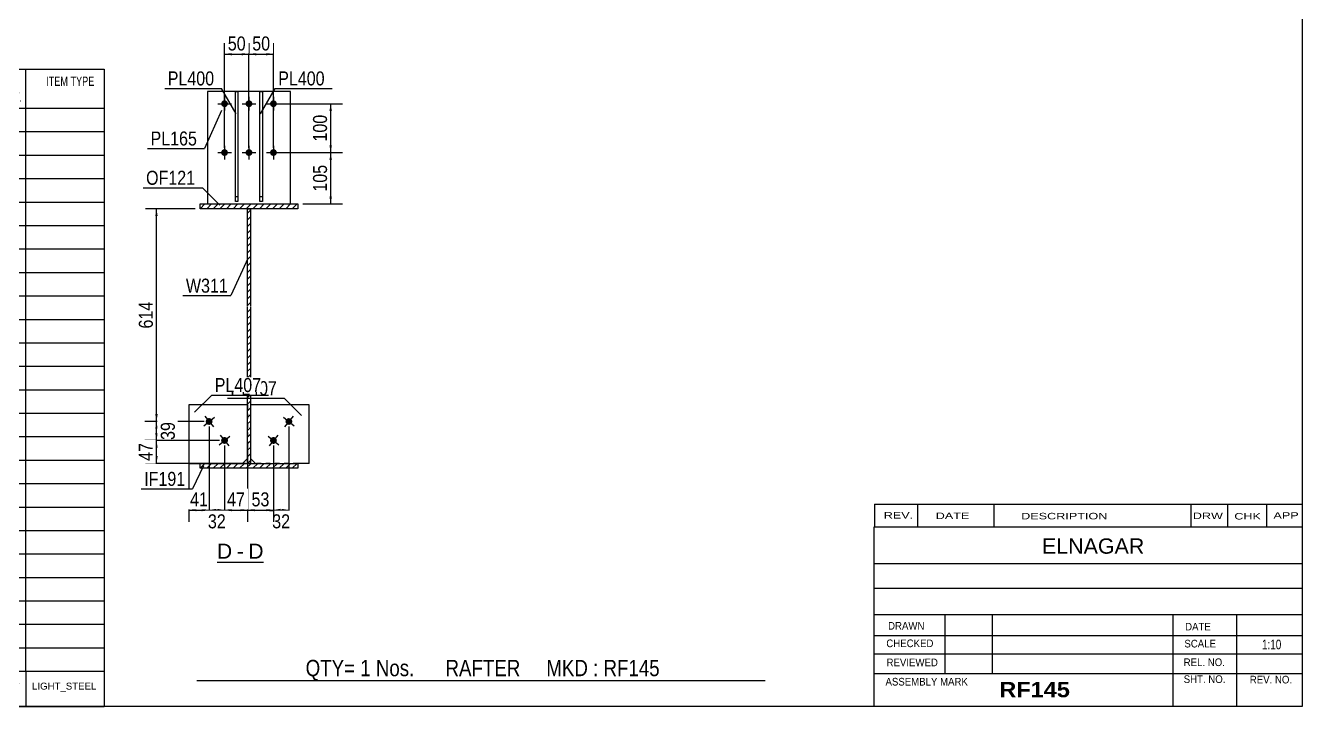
# Model space of a CAD drawing. Header units: millimetres. Extents: x -35 to 367, y -192 to 85.
# Drawn here: x 106.2 to 367.4, y -192 to -52.6 of the extents above; entities that cross this region are included whole.
import ezdxf

# ---------------------------------------------------------------- set-up
doc = ezdxf.new("R2010")
doc.units = ezdxf.units.MM
doc.linetypes.add('DXK_LINE_DOT1', pattern=[1.8814, 0.9407, -0.9407])
doc.styles.add('Arial', font='ARIAL.TTF', dxfattribs={"height": 0.2})
doc.styles.add('Arial Bold', font='ARIALBD.TTF', dxfattribs={"height": 0.2})
doc.styles.add('Arial Narrow', font='ARIALN.TTF', dxfattribs={"height": 0.2})

# ---------------------------------------------------------------- blocks, each defined once
blk = doc.blocks.new('Unknown-627304560-1201')
at = {"color": 5, "linetype": 'Continuous'}
for p, q in [((367.4, -191.92), (367.4, 85.08)), ((-32.6, -191.92), (367.4, -191.92))]:
    blk.add_line(p, q, dxfattribs=at)
blk = doc.blocks.new('Unknown-627304560-12 - 1218')
at = {"color": 7, "linetype": 'Continuous'}
blk.add_line((145.39, -162.46), (154.89, -162.46), dxfattribs=at)
at = {"color": 0, "linetype": 'Continuous'}
blk.add_wipeout([(148.47, -161.71), (148.47, -158.51), (145.39, -158.51), (145.39, -161.71)], dxfattribs=at)
blk.add_wipeout([(150.85, -161.71), (150.85, -158.51), (149.43, -158.51), (149.43, -161.71)], dxfattribs=at)
at = {"color": 96, "linetype": 'Continuous', "style": 'Arial'}
blk.add_text('D', height=3.06, dxfattribs=at).set_placement((145.39, -161.71))
at = {"color": 0, "linetype": 'Continuous'}
blk.add_wipeout([(154.89, -161.71), (154.89, -158.51), (151.81, -158.51), (151.81, -161.71)], dxfattribs=at)
at = {"color": 96, "linetype": 'Continuous', "style": 'Arial'}
for s, p in [('D', (151.81, -161.71)), ('-', (149.43, -161.71))]:
    blk.add_text(s, height=3.06, dxfattribs=at).set_placement(p)
blk = doc.blocks.new('Part-627304560-1303 - 1218')
at = {"linetype": 'Continuous'}
h = blk.add_hatch(dxfattribs=at)
h.set_pattern_fill('', scale=0.3, style=0, pattern_type=0)
h.set_pattern_definition([(45, (141.9224, -90.1297), (-0.67352, 0.67352), [])])
h.paths.add_polyline_path([(141.92, -89.13), (141.92, -90.13), (161.92, -90.13), (161.92, -89.13)])
at = {"color": 2, "linetype": 'Continuous'}
for p, q in [((141.92, -90.13), (141.92, -89.13)), ((141.92, -89.13), (161.92, -89.13)), ((161.92, -90.13), (141.92, -90.13)), ((161.92, -89.13), (161.92, -90.13))]:
    blk.add_line(p, q, dxfattribs=at)
blk = doc.blocks.new('Part-627304560-1407 - 1218')
at = {"color": 2, "linetype": 'Continuous'}
for p, q in [((164.22, -130.23), (152.22, -130.23)), ((164.22, -142.23), (164.22, -130.23)), ((152.22, -141.23), (153.22, -142.23)), ((164.22, -142.23), (161.92, -142.23))]:
    blk.add_line(p, q, dxfattribs=at)
at = {"color": 7, "linetype": 'DXK_LINE_DOT1'}
for p, q in [((152.22, -130.23), (152.22, -141.23)), ((161.92, -142.23), (153.22, -142.23))]:
    blk.add_line(p, q, dxfattribs=at)
blk = doc.blocks.new('Part-627304560-1343 - 1218')
at = {"linetype": 'Continuous'}
h = blk.add_hatch(dxfattribs=at)
h.set_pattern_fill('', scale=0.3, style=0, pattern_type=0)
h.set_pattern_definition([(45, (151.6224, -142.2297), (-0.67352, 0.67352), [])])
h.paths.add_polyline_path([(151.62, -90.13), (151.62, -142.23), (152.22, -142.23), (152.22, -90.13)])
at = {"color": 2, "linetype": 'Continuous'}
for p, q in [((151.62, -110.13), (151.62, -90.13)), ((151.62, -90.13), (152.22, -90.13)), ((152.22, -90.13), (152.22, -110.13)), ((151.62, -142.23), (151.62, -110.23)), ((152.22, -110.23), (152.22, -142.23)), ((152.22, -142.23), (151.62, -142.23))]:
    blk.add_line(p, q, dxfattribs=at)
blk = doc.blocks.new('Part-627304560-1281 - 1218')
at = {"linetype": 'Continuous'}
h = blk.add_hatch(dxfattribs=at)
h.set_pattern_fill('', scale=0.3, style=0, pattern_type=0)
h.set_pattern_definition([(45, (141.9224, -143.2297), (-0.67352, 0.67352), [])])
h.paths.add_polyline_path([(141.92, -142.23), (141.92, -143.23), (161.92, -143.23), (161.92, -142.23)])
at = {"color": 2, "linetype": 'Continuous'}
for p, q in [((141.92, -143.23), (141.92, -142.23)), ((141.92, -142.23), (161.92, -142.23)), ((161.92, -143.23), (141.92, -143.23)), ((161.92, -142.23), (161.92, -143.23))]:
    blk.add_line(p, q, dxfattribs=at)
blk = doc.blocks.new('Bolt-627304560-1309 - 1218')
at = {"linetype": 'Continuous'}
for points in [[(160.62, -134.09, -1), (159.54, -133.21, -1)], [(157.47, -137.97, -1), (156.38, -137.09, -1)]]:
    blk.add_hatch(color=3, dxfattribs=at).paths.add_polyline_path(points)
at = {"color": 3, "linetype": 'Continuous'}
for p, q in [((158.99, -132.77), (161.16, -134.54)), ((160.96, -132.57), (159.19, -134.74)), ((155.84, -136.65), (158.01, -138.41)), ((157.81, -136.44), (156.04, -138.62))]:
    blk.add_line(p, q, dxfattribs=at)
blk = doc.blocks.new('Bolt-627304560-1310 - 1218')
at = {"linetype": 'Continuous'}
for points in [[(144.31, -133.21, -1), (143.22, -134.09, -1)], [(147.47, -137.09, -1), (146.38, -137.97, -1)]]:
    blk.add_hatch(color=3, dxfattribs=at).paths.add_polyline_path(points)
at = {"color": 3, "linetype": 'Continuous'}
for p, q in [((142.68, -134.54), (144.85, -132.77)), ((142.88, -132.57), (144.65, -134.74)), ((145.84, -138.41), (148.01, -136.65)), ((146.04, -136.44), (147.81, -138.62))]:
    blk.add_line(p, q, dxfattribs=at)
blk = doc.blocks.new('Part-627304560-1439 - 1218')
at = {"color": 2, "linetype": 'Continuous'}
for p, q in [((143.42, -66.13), (143.42, -89.13)), ((160.42, -66.13), (143.42, -66.13)), ((160.42, -89.13), (160.42, -66.13))]:
    blk.add_line(p, q, dxfattribs=at)
at = {"color": 7, "linetype": 'DXK_LINE_DOT1'}
blk.add_line((143.42, -89.13), (160.42, -89.13), dxfattribs=at)
blk = doc.blocks.new('Bolt-627304560-1311 - 1218')
at = {"linetype": 'Continuous'}
for points in [[(147.62, -68.63, -1), (146.22, -68.63, -1)], [(152.62, -68.63, -1), (151.22, -68.63, -1)], [(157.62, -68.63, -1), (156.22, -68.63, -1)], [(147.62, -78.63, -1), (146.22, -78.63, -1)], [(152.62, -78.63, -1), (151.22, -78.63, -1)], [(157.62, -78.63, -1), (156.22, -78.63, -1)]]:
    blk.add_hatch(color=3, dxfattribs=at).paths.add_polyline_path(points)
at = {"color": 3, "linetype": 'Continuous'}
for p, q in [((146.92, -67.23), (146.92, -70.03)), ((151.92, -67.23), (151.92, -70.03)), ((156.92, -67.23), (156.92, -70.03)), ((145.52, -68.63), (148.32, -68.63)), ((150.52, -68.63), (153.32, -68.63)), ((155.52, -68.63), (158.32, -68.63)), ((146.92, -77.23), (146.92, -80.03)), ((151.92, -77.23), (151.92, -80.03)), ((156.92, -77.23), (156.92, -80.03)), ((145.52, -78.63), (148.32, -78.63)), ((150.52, -78.63), (153.32, -78.63)), ((155.52, -78.63), (158.32, -78.63))]:
    blk.add_line(p, q, dxfattribs=at)
blk = doc.blocks.new('Part-627304560-1371 - 1218')
at = {"color": 2, "linetype": 'Continuous'}
for p, q in [((154.17, -88.63), (154.17, -66.13)), ((154.17, -66.13), (154.67, -66.13)), ((154.67, -66.13), (154.67, -88.63)), ((154.67, -88.63), (154.17, -88.63))]:
    blk.add_line(p, q, dxfattribs=at)
at = {"color": 7, "linetype": 'DXK_LINE_DOT1'}
blk.add_line((154.17, -87.63), (154.67, -87.63), dxfattribs=at)
blk = doc.blocks.new('Part-627304560-1412 - 1218')
at = {"color": 2, "linetype": 'Continuous'}
for p, q in [((151.62, -130.23), (139.62, -130.23)), ((139.62, -130.23), (139.62, -142.23)), ((139.62, -142.23), (141.92, -142.23)), ((151.62, -141.23), (150.62, -142.23))]:
    blk.add_line(p, q, dxfattribs=at)
at = {"color": 7, "linetype": 'DXK_LINE_DOT1'}
for p, q in [((151.62, -130.23), (151.62, -141.23)), ((141.92, -142.23), (150.62, -142.23))]:
    blk.add_line(p, q, dxfattribs=at)
blk = doc.blocks.new('Part-627304560-1417 - 1218')
at = {"color": 2, "linetype": 'Continuous'}
for p, q in [((149.17, -88.63), (149.17, -66.13)), ((149.17, -66.13), (149.67, -66.13)), ((149.67, -66.13), (149.67, -88.63)), ((149.67, -88.63), (149.17, -88.63))]:
    blk.add_line(p, q, dxfattribs=at)
at = {"color": 7, "linetype": 'DXK_LINE_DOT1'}
blk.add_line((149.17, -87.63), (149.67, -87.63), dxfattribs=at)
blk = doc.blocks.new('StraightDimension-627304560-1467 - 1218')
at = {"linetype": 'Continuous'}
for points in [[(132.75, -91.63), (133, -90.13), (133.25, -91.63)], [(133.25, -132.15), (133, -133.65), (132.75, -132.15)]]:
    blk.add_hatch(color=7, dxfattribs=at).paths.add_polyline_path(points)
at = {"color": 7, "linetype": 'Continuous'}
for p, q in [((140.92, -90.13), (130.75, -90.13)), ((133, -133.65), (133, -90.13)), ((142.77, -133.65), (130.75, -133.65))]:
    blk.add_line(p, q, dxfattribs=at)
at = {"color": 0}
blk.add_wipeout([(132.85, -108.55), (128.65, -108.55), (128.65, -115.23), (132.85, -115.23)], dxfattribs=at)
at = {"color": 3, "style": 'Arial Narrow'}
blk.add_text('614', height=2.863, rotation=90.0002, dxfattribs=at).set_placement((132.25, -114.63))
blk = doc.blocks.new('StraightDimension-627304560-1574 - 1218')
at = {"linetype": 'Continuous'}
for points in [[(168.38, -80.13), (168.63, -78.63), (168.88, -80.13)], [(168.88, -87.63), (168.63, -89.13), (168.38, -87.63)]]:
    blk.add_hatch(color=7, dxfattribs=at).paths.add_polyline_path(points)
at = {"color": 7, "linetype": 'Continuous'}
for p, q in [((157.92, -78.63), (171.03, -78.63)), ((168.63, -89.13), (168.63, -78.63)), ((162.92, -89.13), (171.03, -89.13))]:
    blk.add_line(p, q, dxfattribs=at)
at = {"color": 0}
blk.add_wipeout([(168.48, -80.54), (164.28, -80.54), (164.28, -87.22), (168.48, -87.22)], dxfattribs=at)
at = {"color": 3, "style": 'Arial Narrow'}
blk.add_text('105', height=2.863, rotation=90.0002, dxfattribs=at).set_placement((167.88, -86.62))
blk = doc.blocks.new('StraightDimension-627304560-1557 - 1218')
at = {"linetype": 'Continuous'}
for points in [[(141.12, -152.01), (139.62, -151.76), (141.12, -151.51)], [(142.27, -151.51), (143.77, -151.76), (142.27, -152.01)]]:
    blk.add_hatch(color=7, dxfattribs=at).paths.add_polyline_path(points)
at = {"color": 7, "linetype": 'Continuous'}
for p, q in [((143.77, -134.65), (143.77, -154.16)), ((139.62, -138.53), (139.62, -154.16)), ((139.62, -151.76), (143.77, -151.76))]:
    blk.add_line(p, q, dxfattribs=at)
at = {"color": 0}
blk.add_wipeout([(144.12, -151.61), (144.12, -147.41), (139.27, -147.41), (139.27, -151.61)], dxfattribs=at)
at = {"color": 3, "style": 'Arial Narrow'}
blk.add_text('41', height=2.863, dxfattribs=at).set_placement((139.87, -151.01))
blk = doc.blocks.new('StraightDimension-627304560-3089 - 1218')
at = {"linetype": 'Continuous'}
for points in [[(153.42, -58.74), (151.92, -58.49), (153.42, -58.24)], [(155.42, -58.24), (156.92, -58.49), (155.42, -58.74)]]:
    blk.add_hatch(color=7, dxfattribs=at).paths.add_polyline_path(points)
at = {"color": 7, "linetype": 'Continuous'}
for p, q in [((151.92, -77.63), (151.92, -56.24)), ((156.92, -77.63), (156.92, -56.24)), ((151.92, -58.49), (156.92, -58.49))]:
    blk.add_line(p, q, dxfattribs=at)
at = {"color": 0}
blk.add_wipeout([(156.85, -58.34), (156.85, -54.14), (151.99, -54.14), (151.99, -58.34)], dxfattribs=at)
at = {"color": 3, "style": 'Arial Narrow'}
blk.add_text('50', height=2.863, dxfattribs=at).set_placement((152.59, -57.74))
blk = doc.blocks.new('StraightDimension-627304560-1487 - 1218')
at = {"linetype": 'Continuous'}
for points in [[(132.75, -135.15), (133, -133.65), (133.25, -135.15)], [(133.25, -136.03), (133, -137.53), (132.75, -136.03)]]:
    blk.add_hatch(color=7, dxfattribs=at).paths.add_polyline_path(points)
at = {"color": 7, "linetype": 'Continuous'}
for p, q in [((142.77, -133.65), (130.6, -133.65)), ((133, -137.53), (133, -133.65)), ((145.92, -137.53), (130.6, -137.53))]:
    blk.add_line(p, q, dxfattribs=at)
at = {"color": 0}
blk.add_wipeout([(137.35, -133.16), (133.15, -133.16), (133.15, -138.02), (137.35, -138.02)], dxfattribs=at)
at = {"color": 3, "style": 'Arial Narrow'}
blk.add_text('39', height=2.863, rotation=90.0002, dxfattribs=at).set_placement((136.75, -137.42))
blk = doc.blocks.new('StraightDimension-627304560-1497 - 1218')
at = {"linetype": 'Continuous'}
for points in [[(132.75, -139.03), (133, -137.53), (133.25, -139.03)], [(133.25, -140.73), (133, -142.23), (132.75, -140.73)]]:
    blk.add_hatch(color=7, dxfattribs=at).paths.add_polyline_path(points)
at = {"color": 7, "linetype": 'Continuous'}
for p, q in [((145.92, -137.53), (130.75, -137.53)), ((133, -142.23), (133, -137.53)), ((151.22, -142.23), (130.75, -142.23))]:
    blk.add_line(p, q, dxfattribs=at)
at = {"color": 0}
blk.add_wipeout([(132.85, -137.45), (128.65, -137.45), (128.65, -142.31), (132.85, -142.31)], dxfattribs=at)
at = {"color": 3, "style": 'Arial Narrow'}
blk.add_text('47', height=2.863, rotation=90.0002, dxfattribs=at).set_placement((132.25, -141.71))
blk = doc.blocks.new('StraightDimension-627304560-1508 - 1218')
at = {"linetype": 'Continuous'}
for points in [[(158.42, -152.01), (156.92, -151.76), (158.42, -151.51)], [(158.58, -151.51), (160.08, -151.76), (158.58, -152.01)]]:
    blk.add_hatch(color=7, dxfattribs=at).paths.add_polyline_path(points)
at = {"color": 7, "linetype": 'Continuous'}
for p, q in [((160.08, -134.65), (160.08, -154.01)), ((156.92, -138.53), (156.92, -154.01)), ((156.92, -151.76), (160.08, -151.76))]:
    blk.add_line(p, q, dxfattribs=at)
at = {"color": 0}
blk.add_wipeout([(160.93, -156.11), (160.93, -151.91), (156.07, -151.91), (156.07, -156.11)], dxfattribs=at)
at = {"color": 3, "style": 'Arial Narrow'}
blk.add_text('32', height=2.863, dxfattribs=at).set_placement((156.67, -155.51))
blk = doc.blocks.new('StraightDimension-627304560-1518 - 1218')
at = {"linetype": 'Continuous'}
for points in [[(153.12, -152.01), (151.62, -151.76), (153.12, -151.51)], [(155.42, -151.51), (156.92, -151.76), (155.42, -152.01)]]:
    blk.add_hatch(color=7, dxfattribs=at).paths.add_polyline_path(points)
at = {"color": 7, "linetype": 'Continuous'}
for p, q in [((151.62, -138.53), (151.62, -154.16)), ((156.92, -138.53), (156.92, -154.16)), ((151.62, -151.76), (156.92, -151.76))]:
    blk.add_line(p, q, dxfattribs=at)
at = {"color": 0}
blk.add_wipeout([(156.7, -151.61), (156.7, -147.41), (151.84, -147.41), (151.84, -151.61)], dxfattribs=at)
at = {"color": 3, "style": 'Arial Narrow'}
blk.add_text('53', height=2.863, dxfattribs=at).set_placement((152.44, -151.01))
blk = doc.blocks.new('StraightDimension-627304560-1534 - 1218')
at = {"linetype": 'Continuous'}
for points in [[(148.42, -152.01), (146.92, -151.76), (148.42, -151.51)], [(150.12, -151.51), (151.62, -151.76), (150.12, -152.01)]]:
    blk.add_hatch(color=7, dxfattribs=at).paths.add_polyline_path(points)
at = {"color": 7, "linetype": 'Continuous'}
for p, q in [((146.92, -138.53), (146.92, -154.16)), ((151.62, -138.53), (151.62, -154.16)), ((146.92, -151.76), (151.62, -151.76))]:
    blk.add_line(p, q, dxfattribs=at)
at = {"color": 0}
blk.add_wipeout([(151.7, -151.61), (151.7, -147.41), (146.84, -147.41), (146.84, -151.61)], dxfattribs=at)
at = {"color": 3, "style": 'Arial Narrow'}
blk.add_text('47', height=2.863, dxfattribs=at).set_placement((147.44, -151.01))
blk = doc.blocks.new('StraightDimension-627304560-1547 - 1218')
at = {"linetype": 'Continuous'}
for points in [[(145.27, -152.01), (143.77, -151.76), (145.27, -151.51)], [(145.42, -151.51), (146.92, -151.76), (145.42, -152.01)]]:
    blk.add_hatch(color=7, dxfattribs=at).paths.add_polyline_path(points)
at = {"color": 7, "linetype": 'Continuous'}
for p, q in [((143.77, -134.65), (143.77, -154.01)), ((146.92, -138.53), (146.92, -154.01)), ((143.77, -151.76), (146.92, -151.76))]:
    blk.add_line(p, q, dxfattribs=at)
at = {"color": 0}
blk.add_wipeout([(147.77, -156.11), (147.77, -151.91), (142.92, -151.91), (142.92, -156.11)], dxfattribs=at)
at = {"color": 3, "style": 'Arial Narrow'}
blk.add_text('32', height=2.863, dxfattribs=at).set_placement((143.52, -155.51))
blk = doc.blocks.new('StraightDimension-627304560-1585 - 1218')
at = {"linetype": 'Continuous'}
for points in [[(168.38, -70.13), (168.63, -68.63), (168.88, -70.13)], [(168.88, -77.13), (168.63, -78.63), (168.38, -77.13)]]:
    blk.add_hatch(color=7, dxfattribs=at).paths.add_polyline_path(points)
at = {"color": 7, "linetype": 'Continuous'}
for p, q in [((157.92, -68.63), (171.03, -68.63)), ((168.63, -78.63), (168.63, -68.63)), ((157.92, -78.63), (171.03, -78.63))]:
    blk.add_line(p, q, dxfattribs=at)
at = {"color": 0}
blk.add_wipeout([(168.48, -70.29), (164.28, -70.29), (164.28, -76.97), (168.48, -76.97)], dxfattribs=at)
at = {"color": 3, "style": 'Arial Narrow'}
blk.add_text('100', height=2.863, rotation=90.0002, dxfattribs=at).set_placement((167.88, -76.37))
blk = doc.blocks.new('StraightDimension-627304560-3087 - 1218')
at = {"linetype": 'Continuous'}
for points in [[(148.42, -58.74), (146.92, -58.49), (148.42, -58.24)], [(150.42, -58.24), (151.92, -58.49), (150.42, -58.74)]]:
    blk.add_hatch(color=7, dxfattribs=at).paths.add_polyline_path(points)
at = {"color": 7, "linetype": 'Continuous'}
for p, q in [((146.92, -77.63), (146.92, -56.24)), ((151.92, -77.63), (151.92, -56.24)), ((146.92, -58.49), (151.92, -58.49))]:
    blk.add_line(p, q, dxfattribs=at)
at = {"color": 0}
blk.add_wipeout([(151.85, -58.34), (151.85, -54.14), (146.99, -54.14), (146.99, -58.34)], dxfattribs=at)
at = {"color": 3, "style": 'Arial Narrow'}
blk.add_text('50', height=2.863, dxfattribs=at).set_placement((147.59, -57.74))
blk = doc.blocks.new('CBS_BOM-627304560-8751')
at = {"color": 7, "linetype": 'Continuous'}
for p, q in [((-32.63, -69.55), (-32.63, -61.55)), ((-32.63, -61.56), (122.29, -61.56)), ((-20.63, -69.55), (-20.63, -61.55)), ((-8.44, -69.55), (-8.44, -61.55)), ((21.72, -69.55), (21.72, -61.55)), ((32.4, -69.55), (32.4, -61.55)), ((51.72, -69.55), (51.72, -61.55)), ((70.52, -69.55), (70.52, -61.55)), ((81.73, -69.55), (81.73, -61.55)), ((94.52, -69.55), (94.52, -61.55)), ((106.27, -69.55), (106.27, -61.55)), ((122.29, -61.56), (122.29, -69.55)), ((-32.63, -69.55), (122.29, -69.55)), ((-32.63, -74.35), (-32.63, -69.55)), ((-20.63, -74.35), (-20.63, -69.55)), ((-8.44, -74.35), (-8.44, -69.55)), ((21.72, -74.35), (21.72, -69.55)), ((32.4, -74.35), (32.4, -69.55)), ((51.72, -74.35), (51.72, -69.55)), ((58.98, -74.35), (58.98, -69.55)), ((70.52, -74.35), (70.52, -69.55)), ((81.73, -74.35), (81.73, -69.55)), ((94.52, -74.35), (94.52, -69.55)), ((106.29, -74.35), (106.29, -69.55)), ((122.29, -69.56), (122.29, -74.35)), ((-32.63, -79.15), (-32.63, -74.35)), ((-20.63, -74.35), (122.29, -74.35)), ((-20.63, -79.15), (-20.63, -74.35)), ((-8.44, -79.15), (-8.44, -74.35)), ((21.72, -79.15), (21.72, -74.35)), ((32.4, -79.15), (32.4, -74.35)), ((51.72, -79.15), (51.72, -74.35)), ((58.98, -79.15), (58.98, -74.35)), ((70.52, -79.15), (70.52, -74.35)), ((81.73, -79.15), (81.73, -74.35)), ((94.52, -79.15), (94.52, -74.35)), ((106.29, -79.15), (106.29, -74.35)), ((122.29, -74.36), (122.29, -79.15)), ((-32.63, -83.95), (-32.63, -79.15)), ((-20.63, -79.15), (122.29, -79.15)), ((-20.63, -83.95), (-20.63, -79.15)), ((-8.44, -83.95), (-8.44, -79.15)), ((21.72, -83.95), (21.72, -79.15)), ((32.4, -83.95), (32.4, -79.15)), ((51.72, -83.95), (51.72, -79.15)), ((58.98, -83.95), (58.98, -79.15)), ((70.52, -83.95), (70.52, -79.15)), ((81.73, -83.95), (81.73, -79.15)), ((94.52, -83.95), (94.52, -79.15)), ((106.29, -83.95), (106.29, -79.15)), ((122.29, -79.16), (122.29, -83.95)), ((-32.63, -88.75), (-32.63, -83.95)), ((-20.63, -83.95), (122.29, -83.95)), ((-20.63, -88.75), (-20.63, -83.95)), ((-8.44, -88.75), (-8.44, -83.95)), ((21.72, -88.75), (21.72, -83.95)), ((32.4, -88.75), (32.4, -83.95)), ((51.72, -88.75), (51.72, -83.95)), ((58.98, -88.75), (58.98, -83.95)), ((70.52, -88.75), (70.52, -83.95)), ((81.73, -88.75), (81.73, -83.95)), ((94.52, -88.75), (94.52, -83.95)), ((106.29, -88.75), (106.29, -83.95)), ((122.29, -83.96), (122.29, -88.75)), ((-32.63, -93.55), (-32.63, -88.75)), ((-20.63, -88.75), (122.29, -88.75)), ((-20.63, -93.55), (-20.63, -88.75)), ((-8.44, -93.55), (-8.44, -88.75)), ((21.72, -93.55), (21.72, -88.75)), ((32.4, -93.55), (32.4, -88.75)), ((51.72, -93.55), (51.72, -88.75)), ((58.98, -93.55), (58.98, -88.75)), ((70.52, -93.55), (70.52, -88.75)), ((81.73, -93.55), (81.73, -88.75)), ((94.52, -93.55), (94.52, -88.75)), ((106.29, -93.55), (106.29, -88.75)), ((122.29, -88.76), (122.29, -93.55)), ((-32.63, -98.35), (-32.63, -93.55)), ((-20.63, -93.55), (122.29, -93.55)), ((-20.63, -98.35), (-20.63, -93.55)), ((-8.44, -98.35), (-8.44, -93.55)), ((21.72, -98.35), (21.72, -93.55)), ((32.4, -98.35), (32.4, -93.55)), ((51.72, -98.35), (51.72, -93.55)), ((58.98, -98.35), (58.98, -93.55)), ((70.52, -98.35), (70.52, -93.55)), ((81.73, -98.35), (81.73, -93.55)), ((94.52, -98.35), (94.52, -93.55)), ((106.29, -98.35), (106.29, -93.55)), ((122.29, -93.56), (122.29, -98.35)), ((-32.63, -103.15), (-32.63, -98.35)), ((-20.63, -98.35), (122.29, -98.35)), ((-20.63, -103.15), (-20.63, -98.35)), ((-8.44, -103.15), (-8.44, -98.35)), ((21.72, -103.15), (21.72, -98.35)), ((32.4, -103.15), (32.4, -98.35)), ((51.72, -103.15), (51.72, -98.35)), ((58.98, -103.15), (58.98, -98.35)), ((70.52, -103.15), (70.52, -98.35)), ((81.73, -103.15), (81.73, -98.35)), ((94.52, -103.15), (94.52, -98.35)), ((106.29, -103.15), (106.29, -98.35)), ((122.29, -98.36), (122.29, -103.15)), ((-32.63, -107.95), (-32.63, -103.15)), ((-20.63, -103.15), (122.29, -103.15)), ((-20.63, -107.95), (-20.63, -103.15)), ((-8.44, -107.95), (-8.44, -103.15)), ((21.72, -107.95), (21.72, -103.15)), ((32.4, -107.95), (32.4, -103.15)), ((51.72, -107.95), (51.72, -103.15)), ((58.98, -107.95), (58.98, -103.15)), ((70.52, -107.95), (70.52, -103.15)), ((81.73, -107.95), (81.73, -103.15)), ((94.52, -107.95), (94.52, -103.15)), ((106.29, -107.95), (106.29, -103.15)), ((122.29, -103.16), (122.29, -107.95)), ((-32.63, -112.75), (-32.63, -107.95)), ((-20.63, -107.95), (122.29, -107.95)), ((-20.63, -112.75), (-20.63, -107.95)), ((-8.44, -112.75), (-8.44, -107.95)), ((21.72, -112.75), (21.72, -107.95)), ((32.4, -112.75), (32.4, -107.95)), ((51.72, -112.75), (51.72, -107.95)), ((58.98, -112.75), (58.98, -107.95)), ((70.52, -112.75), (70.52, -107.95)), ((81.73, -112.75), (81.73, -107.95)), ((94.52, -112.75), (94.52, -107.95)), ((106.29, -112.75), (106.29, -107.95)), ((122.29, -107.96), (122.29, -112.75)), ((-32.63, -117.55), (-32.63, -112.75)), ((-20.63, -112.75), (122.29, -112.75)), ((-20.63, -117.55), (-20.63, -112.75)), ((-8.44, -117.55), (-8.44, -112.75)), ((21.72, -117.55), (21.72, -112.75)), ((32.4, -117.55), (32.4, -112.75)), ((51.72, -117.55), (51.72, -112.75)), ((58.98, -117.55), (58.98, -112.75)), ((70.52, -117.55), (70.52, -112.75)), ((81.73, -117.55), (81.73, -112.75)), ((94.52, -117.55), (94.52, -112.75)), ((106.29, -117.55), (106.29, -112.75)), ((122.29, -112.76), (122.29, -117.55)), ((-32.63, -122.35), (-32.63, -117.55)), ((-20.63, -117.55), (122.29, -117.55)), ((-20.63, -122.35), (-20.63, -117.55)), ((-8.44, -122.35), (-8.44, -117.55)), ((21.72, -122.35), (21.72, -117.55)), ((32.4, -122.35), (32.4, -117.55)), ((51.72, -122.35), (51.72, -117.55)), ((58.98, -122.35), (58.98, -117.55)), ((70.52, -122.35), (70.52, -117.55)), ((81.73, -122.35), (81.73, -117.55)), ((94.52, -122.35), (94.52, -117.55)), ((106.29, -122.35), (106.29, -117.55)), ((122.29, -117.56), (122.29, -122.35)), ((-32.63, -127.15), (-32.63, -122.35)), ((-20.63, -122.35), (122.29, -122.35)), ((-20.63, -127.15), (-20.63, -122.35)), ((-8.44, -127.15), (-8.44, -122.35)), ((21.72, -127.15), (21.72, -122.35)), ((32.4, -127.15), (32.4, -122.35)), ((51.72, -127.15), (51.72, -122.35)), ((58.98, -127.15), (58.98, -122.35)), ((70.52, -127.15), (70.52, -122.35)), ((81.73, -127.15), (81.73, -122.35)), ((94.52, -127.15), (94.52, -122.35)), ((106.29, -127.15), (106.29, -122.35)), ((122.29, -122.36), (122.29, -127.15)), ((-32.63, -131.95), (-32.63, -127.15)), ((-20.63, -127.15), (122.29, -127.15)), ((-20.63, -131.95), (-20.63, -127.15)), ((-8.44, -131.95), (-8.44, -127.15)), ((21.72, -131.95), (21.72, -127.15)), ((32.4, -131.95), (32.4, -127.15)), ((51.72, -131.95), (51.72, -127.15)), ((58.98, -131.95), (58.98, -127.15)), ((70.52, -131.95), (70.52, -127.15)), ((81.73, -131.95), (81.73, -127.15)), ((94.52, -131.95), (94.52, -127.15)), ((106.29, -131.95), (106.29, -127.15)), ((122.29, -127.16), (122.29, -131.95)), ((-32.63, -136.75), (-32.63, -131.95)), ((-20.63, -131.95), (122.29, -131.95)), ((-20.63, -136.75), (-20.63, -131.95)), ((-8.44, -136.75), (-8.44, -131.95)), ((21.72, -136.75), (21.72, -131.95)), ((32.4, -136.75), (32.4, -131.95)), ((51.72, -136.75), (51.72, -131.95)), ((58.98, -136.75), (58.98, -131.95)), ((70.52, -136.75), (70.52, -131.95)), ((81.73, -136.75), (81.73, -131.95)), ((94.52, -136.75), (94.52, -131.95)), ((106.29, -136.75), (106.29, -131.95)), ((122.29, -131.96), (122.29, -136.75)), ((-32.63, -141.55), (-32.63, -136.75)), ((-20.63, -136.75), (122.29, -136.75)), ((-20.63, -141.55), (-20.63, -136.75)), ((-8.44, -141.55), (-8.44, -136.75)), ((21.72, -141.55), (21.72, -136.75)), ((32.4, -141.55), (32.4, -136.75)), ((51.72, -141.55), (51.72, -136.75)), ((58.98, -141.55), (58.98, -136.75)), ((70.52, -141.55), (70.52, -136.75)), ((81.73, -141.55), (81.73, -136.75)), ((94.52, -141.55), (94.52, -136.75)), ((106.29, -141.55), (106.29, -136.75)), ((122.29, -136.76), (122.29, -141.55)), ((-32.63, -146.35), (-32.63, -141.55)), ((-20.63, -141.55), (122.29, -141.55)), ((-20.63, -146.35), (-20.63, -141.55)), ((-8.44, -146.35), (-8.44, -141.55)), ((21.72, -146.35), (21.72, -141.55)), ((32.4, -146.35), (32.4, -141.55)), ((51.72, -146.35), (51.72, -141.55)), ((58.98, -146.35), (58.98, -141.55)), ((70.52, -146.35), (70.52, -141.55)), ((81.73, -146.35), (81.73, -141.55)), ((94.52, -146.35), (94.52, -141.55)), ((106.29, -146.35), (106.29, -141.55)), ((122.29, -141.56), (122.29, -146.35)), ((-32.63, -151.15), (-32.63, -146.35)), ((-20.63, -146.35), (122.29, -146.35)), ((-20.63, -151.15), (-20.63, -146.35)), ((-8.44, -151.15), (-8.44, -146.35)), ((21.72, -151.15), (21.72, -146.35)), ((32.4, -151.15), (32.4, -146.35)), ((51.72, -151.15), (51.72, -146.35)), ((58.98, -151.15), (58.98, -146.35)), ((70.52, -151.15), (70.52, -146.35)), ((81.73, -151.15), (81.73, -146.35)), ((94.52, -151.15), (94.52, -146.35)), ((106.29, -151.15), (106.29, -146.35)), ((122.29, -146.36), (122.29, -151.15)), ((-32.63, -155.95), (-32.63, -151.15)), ((-20.63, -151.15), (122.29, -151.15)), ((-20.63, -155.95), (-20.63, -151.15)), ((-8.44, -155.95), (-8.44, -151.15)), ((21.72, -155.95), (21.72, -151.15)), ((32.4, -155.95), (32.4, -151.15)), ((51.72, -155.95), (51.72, -151.15)), ((58.98, -155.95), (58.98, -151.15)), ((70.52, -155.95), (70.52, -151.15)), ((81.73, -155.95), (81.73, -151.15)), ((94.52, -155.95), (94.52, -151.15)), ((106.29, -155.95), (106.29, -151.15)), ((122.29, -151.16), (122.29, -155.95)), ((-32.63, -160.75), (-32.63, -155.95)), ((-20.63, -155.95), (122.29, -155.95)), ((-20.63, -160.75), (-20.63, -155.95)), ((-8.44, -160.75), (-8.44, -155.95)), ((21.72, -160.75), (21.72, -155.95)), ((32.4, -160.75), (32.4, -155.95)), ((51.72, -160.75), (51.72, -155.95)), ((58.98, -160.75), (58.98, -155.95)), ((70.52, -160.75), (70.52, -155.95)), ((81.73, -160.75), (81.73, -155.95)), ((94.52, -160.75), (94.52, -155.95)), ((106.29, -160.75), (106.29, -155.95)), ((122.29, -155.96), (122.29, -160.75)), ((-32.63, -165.55), (-32.63, -160.75)), ((-20.63, -160.75), (122.29, -160.75)), ((-20.63, -165.55), (-20.63, -160.75)), ((-8.44, -165.55), (-8.44, -160.75)), ((21.72, -165.55), (21.72, -160.75)), ((32.4, -165.55), (32.4, -160.75)), ((51.72, -165.55), (51.72, -160.75)), ((58.98, -165.55), (58.98, -160.75)), ((70.52, -165.55), (70.52, -160.75)), ((81.73, -165.55), (81.73, -160.75)), ((94.52, -165.55), (94.52, -160.75)), ((106.29, -165.55), (106.29, -160.75)), ((122.29, -160.76), (122.29, -165.55)), ((-32.63, -170.35), (-32.63, -165.55)), ((-20.63, -165.55), (122.29, -165.55)), ((-20.63, -170.35), (-20.63, -165.55)), ((-8.44, -170.35), (-8.44, -165.55)), ((21.72, -170.35), (21.72, -165.55)), ((32.4, -170.35), (32.4, -165.55)), ((51.72, -170.35), (51.72, -165.55)), ((58.98, -170.35), (58.98, -165.55)), ((70.52, -170.35), (70.52, -165.55)), ((81.73, -170.35), (81.73, -165.55)), ((94.52, -170.35), (94.52, -165.55)), ((106.29, -170.35), (106.29, -165.55)), ((122.29, -165.56), (122.29, -170.35)), ((-32.63, -175.15), (-32.63, -170.35)), ((-20.63, -170.35), (122.29, -170.35)), ((-20.63, -175.15), (-20.63, -170.35)), ((-8.44, -175.15), (-8.44, -170.35)), ((21.72, -175.15), (21.72, -170.35)), ((32.4, -175.15), (32.4, -170.35)), ((51.72, -175.15), (51.72, -170.35)), ((58.98, -175.15), (58.98, -170.35)), ((70.52, -175.15), (70.52, -170.35)), ((81.73, -175.15), (81.73, -170.35)), ((94.52, -175.15), (94.52, -170.35)), ((106.29, -175.15), (106.29, -170.35)), ((122.29, -170.36), (122.29, -175.15)), ((-32.63, -179.95), (-32.63, -175.15)), ((-20.63, -175.15), (122.29, -175.15)), ((-20.63, -179.95), (-20.63, -175.15)), ((-8.44, -179.95), (-8.44, -175.15)), ((21.72, -179.95), (21.72, -175.15)), ((32.4, -179.95), (32.4, -175.15)), ((51.72, -179.95), (51.72, -175.15)), ((58.98, -179.95), (58.98, -175.15)), ((70.52, -179.95), (70.52, -175.15)), ((81.73, -179.95), (81.73, -175.15)), ((94.52, -179.95), (94.52, -175.15)), ((106.29, -179.95), (106.29, -175.15)), ((122.29, -175.16), (122.29, -179.95)), ((-32.63, -184.75), (-32.63, -179.95)), ((-20.63, -179.95), (122.29, -179.95)), ((-20.63, -184.75), (-20.63, -179.95)), ((-8.44, -184.75), (-8.44, -179.95)), ((21.72, -184.75), (21.72, -179.95)), ((32.4, -184.75), (32.4, -179.95)), ((51.72, -184.75), (51.72, -179.95)), ((58.98, -184.75), (58.98, -179.95)), ((70.52, -184.75), (70.52, -179.95)), ((81.73, -184.75), (81.73, -179.95)), ((94.52, -184.75), (94.52, -179.95)), ((106.29, -184.75), (106.29, -179.95)), ((122.29, -179.96), (122.29, -184.75)), ((-32.63, -191.95), (-32.63, -184.77)), ((-20.63, -184.75), (122.29, -184.75)), ((81.73, -191.95), (81.73, -184.77)), ((94.52, -191.95), (94.52, -184.77)), ((106.33, -191.95), (106.33, -184.77)), ((122.29, -184.76), (122.29, -191.95)), ((-32.63, -191.95), (122.29, -191.95))]:
    blk.add_line(p, q, dxfattribs=at)
at = {"color": 3, "linetype": 'Continuous', "style": 'Arial'}
for s, height, width, p in [('ASSEMBLY', 1.91, 0.7, (-31.95, -64.98)), ('ITEM', 1.91, 0.8, (-17.3, -64.98)), ('DESCRIPTION', 1.9102, 0.8, (-6.12, -66.49)), ('LENGTH', 1.91, 0.7, (22.83, -66.49)), ('MATERIAL', 1.91, 0.8, (36.85, -66.53)), ('QTY.', 1.91, 0.8, (53.24, -66.46)), ('UNIT WT.', 1.91, 0.7, (60.41, -65.06)), ('WT./ITEM', 1.91, 0.7, (71.7, -65.06)), ('TOTAL WT.', 1.91, 0.7, (83.64, -65.06)), ('GRAND', 1.91, 0.8, (96.79, -64.9)), ('ITEM TYPE', 1.91, 0.7, (110.43, -64.98)), ('MARK', 1.91, 0.8, (-29.63, -68.12)), ('NO.', 1.91, 0.8, (-16.45, -68.12)), ('IN Kgs', 1.91, 0.8, (60.99, -68.2)), ('IN Kgs', 1.91, 0.8, (72.74, -68.2)), ('IN Kgs', 1.91, 0.8, (84.53, -68.2)), ('TOTAL WT.', 1.91, 0.7, (95.53, -68.24))]:
    blk.add_text(s, height=height, dxfattribs=dict(at, width=width)).set_placement(p)
at = {"color": 7, "linetype": 'Continuous', "style": 'Arial'}
for s, width, p in [('IF191', 0.8, (-20.17, -72.92)), ('2567', 0.85, (25.44, -72.92)), ('S355JR', 0.8, (38.09, -72.92)), ('IF192', 0.8, (-20.17, -77.72)), ('3590', 0.85, (25.44, -77.72)), ('S355JR', 0.8, (38.09, -77.72)), ('IF198', 0.8, (-20.17, -82.52)), ('3193', 0.85, (25.44, -82.52)), ('S355JR', 0.8, (38.09, -82.52)), ('OF121', 0.8, (-20.17, -87.32)), ('2700', 0.85, (25.44, -87.32)), ('S355JR', 0.8, (38.09, -87.32)), ('OF143', 0.8, (-20.17, -92.12)), ('3000', 0.85, (25.44, -92.12)), ('S355JR', 0.8, (38.09, -92.12)), ('OF189', 0.8, (-20.17, -96.92)), ('4879', 0.85, (25.44, -96.92)), ('S355JR', 0.8, (38.09, -96.92)), ('PL143', 0.8, (-20.17, -101.72)), ('842', 0.85, (26.7, -101.72)), ('S355JR', 0.8, (38.09, -101.72)), ('PL148', 0.8, (-20.17, -106.52)), ('150', 0.85, (26.7, -106.52)), ('S355JR', 0.8, (38.09, -106.52)), ('PL165', 0.8, (-20.17, -111.32)), ('230', 0.85, (26.7, -111.32)), ('S355JR', 0.8, (38.09, -111.32)), ('PL189', 0.8, (-20.17, -116.12)), ('1140', 0.85, (25.44, -116.12)), ('S355JR', 0.8, (38.09, -116.12)), ('PL201', 0.8, (-20.17, -120.92)), ('150', 0.85, (26.7, -120.92)), ('S355JR', 0.8, (38.09, -120.92)), ('PL224', 0.8, (-20.17, -125.72)), ('669', 0.85, (26.7, -125.72)), ('S355JR', 0.8, (38.09, -125.72)), ('PL226', 0.8, (-20.17, -130.52)), ('206', 0.85, (26.7, -130.52)), ('S355JR', 0.8, (38.09, -130.52)), ('PL249', 0.8, (-20.17, -135.32)), ('150', 0.85, (26.7, -135.32)), ('S355JR', 0.8, (38.09, -135.32)), ('PL343', 0.8, (-20.17, -140.12)), ('150', 0.85, (26.7, -140.12)), ('S355JR', 0.8, (38.09, -140.12)), ('PL400', 0.8, (-20.17, -144.92)), ('225', 0.85, (26.7, -144.92)), ('S355JR', 0.8, (38.09, -144.92)), ('PL407', 0.8, (-20.17, -149.72)), ('120', 0.85, (26.7, -149.72)), ('S355JR', 0.8, (38.09, -149.72)), ('PL416', 0.8, (-20.17, -154.52)), ('920', 0.85, (26.7, -154.52)), ('S355JR', 0.8, (38.09, -154.52)), ('PL426', 0.8, (-20.17, -159.32)), ('180', 0.85, (26.7, -159.32)), ('S355JR', 0.8, (38.09, -159.32)), ('PL521', 0.8, (-20.17, -164.12)), ('120', 0.85, (26.7, -164.12)), ('S355JR', 0.8, (38.09, -164.12)), ('PL523', 0.8, (-20.17, -168.92)), ('230', 0.85, (26.7, -168.92)), ('S355JR', 0.8, (38.09, -168.92)), ('W171', 0.8, (-20.17, -173.72)), ('3490', 0.85, (25.44, -173.72)), ('S355JR', 0.8, (38.09, -173.72)), ('W256', 0.8, (-20.17, -178.52)), ('1002', 0.85, (25.44, -178.52)), ('S355JR', 0.8, (38.09, -178.52)), ('W311', 0.8, (-20.17, -183.32)), ('5990', 0.85, (25.44, -183.32)), ('S355JR', 0.8, (38.09, -183.32))]:
    blk.add_text(s, height=1.91, dxfattribs=dict(at, width=width)).set_placement(p)
for s, height, p in [('PL10*200', 1.91, (-7.19, -72.92)), ('1', 1.91, (54.81, -72.92)), ('7.85', 1.91, (64.28, -72.92)), ('40.30', 1.91, (74.54, -72.92)), ('40.30', 1.91, (87.25, -72.92)), ('PL10*200', 1.91, (-7.19, -77.72)), ('1', 1.91, (54.81, -77.72)), ('7.85', 1.91, (64.28, -77.72)), ('56.36', 1.91, (74.54, -77.72)), ('56.36', 1.91, (87.25, -77.72)), ('PL15*200', 1.91, (-7.19, -82.52)), ('1', 1.91, (54.81, -82.52)), ('7.85', 1.91, (64.28, -82.52)), ('75.19', 1.91, (74.54, -82.52)), ('75.19', 1.91, (87.25, -82.52)), ('PL10*200', 1.91, (-7.19, -87.32)), ('1', 1.91, (54.81, -87.32)), ('7.85', 1.91, (64.28, -87.32)), ('42.39', 1.91, (74.54, -87.32)), ('42.39', 1.91, (87.25, -87.32)), ('PL10*200', 1.91, (-7.19, -92.12)), ('1', 1.91, (54.81, -92.12)), ('7.85', 1.91, (64.28, -92.12)), ('47.10', 1.91, (74.54, -92.12)), ('47.10', 1.91, (87.25, -92.12)), ('PL15*200', 1.91, (-7.19, -96.92)), ('1', 1.91, (54.81, -96.92)), ('7.85', 1.91, (64.28, -96.92)), ('114.90', 1.91, (73.06, -96.92)), ('114.90', 1.91, (85.77, -96.92)), ('PLT12*106.5', 1.9102, (-7.19, -101.72)), ('2', 1.91, (54.81, -101.72)), ('7.85', 1.91, (64.28, -101.72)), ('8.45', 1.91, (76.02, -101.72)), ('16.90', 1.91, (87.25, -101.72)), ('PL10*100', 1.91, (-7.19, -106.52)), ('1', 1.91, (54.81, -106.52)), ('7.85', 1.91, (64.28, -106.52)), ('0.58', 1.91, (76.02, -106.52)), ('0.58', 1.91, (88.73, -106.52)), ('PL5*170', 1.91, (-7.19, -111.32)), ('6', 1.91, (54.81, -111.32)), ('7.85', 1.91, (64.28, -111.32)), ('1.53', 1.91, (76.02, -111.32)), ('9.21', 1.91, (88.73, -111.32)), ('PL25*300', 1.91, (-7.19, -116.12)), ('1', 1.91, (54.81, -116.12)), ('7.85', 1.91, (64.28, -116.12)), ('67.12', 1.91, (74.54, -116.12)), ('67.12', 1.91, (87.25, -116.12)), ('PL6*120', 1.91, (-7.19, -120.92)), ('3', 1.91, (54.81, -120.92)), ('7.85', 1.91, (64.28, -120.92)), ('0.85', 1.91, (76.02, -120.92)), ('2.54', 1.91, (88.73, -120.92)), ('PLT15*225', 1.91, (-7.19, -125.72)), ('1', 1.91, (54.81, -125.72)), ('7.85', 1.91, (64.28, -125.72)), ('17.74', 1.91, (74.54, -125.72)), ('17.74', 1.91, (87.25, -125.72)), ('PLT10*178.2', 1.9102, (-7.19, -130.52)), ('1', 1.91, (54.81, -130.52)), ('7.85', 1.91, (64.28, -130.52)), ('1.45', 1.91, (76.02, -130.52)), ('1.45', 1.91, (88.73, -130.52)), ('PL10*90', 1.91, (-7.19, -135.32)), ('2', 1.91, (54.81, -135.32)), ('7.85', 1.91, (64.28, -135.32)), ('0.52', 1.91, (76.02, -135.32)), ('1.04', 1.91, (88.73, -135.32)), ('PL6*120', 1.91, (-7.19, -140.12)), ('2', 1.91, (54.81, -140.12)), ('7.85', 1.91, (64.28, -140.12)), ('0.85', 1.91, (76.02, -140.12)), ('1.70', 1.91, (88.73, -140.12)), ('PL5*100', 1.91, (-7.19, -144.92)), ('24', 1.91, (54.07, -144.92)), ('7.85', 1.91, (64.28, -144.92)), ('0.44', 1.91, (76.02, -144.92)), ('10.55', 1.91, (87.25, -144.92)), ('PL5*120', 1.91, (-7.19, -149.72)), ('6', 1.91, (54.81, -149.72)), ('7.85', 1.91, (64.28, -149.72)), ('0.56', 1.91, (76.02, -149.72)), ('3.38', 1.91, (88.73, -149.72)), ('PL20*250', 1.91, (-7.19, -154.52)), ('1', 1.91, (54.81, -154.52)), ('7.85', 1.91, (64.28, -154.52)), ('36.11', 1.91, (74.54, -154.52)), ('36.11', 1.91, (87.25, -154.52)), ('PL12*130', 1.91, (-7.19, -159.32)), ('1', 1.91, (54.81, -159.32)), ('7.85', 1.91, (64.28, -159.32)), ('2.20', 1.91, (76.02, -159.32)), ('2.20', 1.91, (88.73, -159.32)), ('PL5*120', 1.91, (-7.19, -164.12)), ('4', 1.91, (54.81, -164.12)), ('7.85', 1.91, (64.28, -164.12)), ('0.56', 1.91, (76.02, -164.12)), ('2.25', 1.91, (88.73, -164.12)), ('PL5*170', 1.91, (-7.19, -168.92)), ('6', 1.91, (54.81, -168.92)), ('7.85', 1.91, (64.28, -168.92)), ('1.53', 1.91, (76.02, -168.92)), ('9.21', 1.91, (88.73, -168.92)), ('PLT10*850', 1.91, (-7.19, -173.72)), ('1', 1.91, (54.81, -173.72)), ('7.85', 1.91, (64.28, -173.72)), ('212.31', 1.91, (73.06, -173.72)), ('212.31', 1.91, (85.77, -173.72)), ('PLT12*850', 1.91, (-7.19, -178.52)), ('1', 1.91, (54.81, -178.52)), ('7.85', 1.91, (64.28, -178.52)), ('67.51', 1.91, (74.54, -178.52)), ('67.51', 1.91, (87.25, -178.52)), ('PLT6*700', 1.91, (-7.19, -183.32)), ('1', 1.91, (54.81, -183.32)), ('7.85', 1.91, (64.28, -183.32)), ('195.32', 1.91, (73.06, -183.32)), ('195.32', 1.91, (85.77, -183.32))]:
    blk.add_text(s, height=height, dxfattribs=at).set_placement(p)
at = {"color": 6, "linetype": 'Continuous', "style": 'Arial'}
for s, height, width, p in [('RF145ZZ x 1', 2.2922, 2.05, (-30.91, -189.76)), ('TOTAL IN Kgs.', 1.9102, 1.2, (57.53, -189.16)), ('1033.36', 1.91, 1.3, (82.26, -189.01)), ('103***', 1.91, 1.3, (95.19, -188.85))]:
    blk.add_text(s, height=height, dxfattribs=dict(at, width=width)).set_placement(p)
blk.add_text('LIGHT_STEEL', height=1.4135, dxfattribs=at).set_placement((107.54, -188.5))
blk = doc.blocks.new('CBS_CALLOFF-627304560-8752')
at = {"color": 7, "linetype": 'Continuous'}
blk.add_line((141.28, -186.65), (257.51, -186.67), dxfattribs=at)
at = {"color": 3, "linetype": 'Continuous', "style": 'Arial Narrow'}
blk.add_text('QTY= 1 Nos.      RAFTER     MKD : RF145', height=3.3405, dxfattribs=at).set_placement((163.51, -185.76))
blk = doc.blocks.new('CBS_NAME_BLOG-627304560-8753')
at = {"color": 7, "linetype": 'Continuous'}
for p, q in [((279.81, -155.17), (367.33, -155.17)), ((279.81, -191.88), (279.81, -155.17)), ((279.81, -162.71), (367.33, -162.71)), ((279.88, -167.76), (367.4, -167.76)), ((279.81, -173.14), (367.33, -173.14)), ((294.33, -185.24), (294.33, -173.14)), ((304.02, -185.22), (304.02, -173.15)), ((340.93, -191.88), (340.93, -173.15)), ((353.98, -191.88), (353.98, -173.14)), ((279.82, -177.44), (367.4, -177.42)), ((279.81, -181.18), (367.33, -181.18)), ((279.81, -185.22), (367.33, -185.22)), ((279.81, -191.92), (367.4, -191.92))]:
    blk.add_line(p, q, dxfattribs=at)
at = {"color": 3, "linetype": 'Continuous', "style": 'Arial'}
blk.add_text('ELNAGAR', height=3.133, dxfattribs=at).set_placement((314.13, -160.7))
at = {"color": 3, "linetype": 'Continuous'}
for s, height, style, width, p in [('DRAWN', 1.566, 'Arial', 0.9, (282.64, -176.24)), ('DATE', 1.566, 'Arial', 0.9, (343.4, -176.41)), ('CHECKED', 1.566, 'Arial', 0.9, (282.29, -179.82)), ('SCALE', 1.566, 'Arial', 0.9, (343.25, -179.88)), ('1:10', 1.957, 'Arial Narrow', 0.9, (359.14, -180.24)), ('REVIEWED', 1.566, 'Arial', 0.9, (282.33, -183.73)), ('REL. NO.', 1.566, 'Arial', 0.9, (343.11, -183.69)), ('ASSEMBLY MARK', 1.5663, 'Arial', 0.9, (282.11, -187.67)), ('RF145', 3.131, 'Arial Bold', 1.1, (305.39, -190.07)), ('SHT. NO.', 1.566, 'Arial', 0.9, (343.11, -187.15)), ('REV. NO.', 1.566, 'Arial', 0.9, (356.63, -187.24))]:
    blk.add_text(s, height=height, dxfattribs=dict(at, style=style, width=width)).set_placement(p)
blk = doc.blocks.new('CBS_REVISION-627304560-8754')
at = {"color": 7, "linetype": 'Continuous'}
for p, q in [((279.89, -150.54), (367.39, -150.54)), ((279.89, -150.54), (279.89, -155.17)), ((288.69, -150.54), (288.69, -155.17)), ((304.28, -150.54), (304.28, -155.11)), ((344.54, -150.54), (344.54, -155.17)), ((352.08, -150.54), (352.08, -155.17)), ((360.03, -150.54), (360.03, -155.17)), ((279.89, -155.17), (367.39, -155.17))]:
    blk.add_line(p, q, dxfattribs=at)
at = {"color": 7, "style": 'Arial Narrow', "width": 1.7}
for s, height, p in [('REV.', 1.326, (281.75, -153.5)), ('DATE', 1.326, (292.38, -153.61)), ('DESCRIPTION', 1.3257, (309.86, -153.67)), ('DRW', 1.326, (344.97, -153.61)), ('CHK', 1.326, (353.46, -153.7)), ('APP', 1.326, (361.46, -153.54))]:
    blk.add_text(s, height=height, dxfattribs=at).set_placement(p)
blk = doc.blocks.new('Mark-627304560-1299 - 1218')
at = {"color": 7, "linetype": 'Continuous'}
blk.add_line((145.95, -89.36), (142.42, -85.82), dxfattribs=at)
at = {"color": 0}
blk.add_wipeout([(140.92, -85.22), (140.92, -82.22), (130.87, -82.22), (130.87, -85.22)], dxfattribs=at)
blk.add_wipeout([(140.92, -85.22), (140.92, -82.22), (130.87, -82.22), (130.87, -85.22)], dxfattribs=at)
at = {"color": 7, "linetype": 'Continuous'}
blk.add_line((130.27, -85.82), (142.42, -85.82), dxfattribs=at)
at = {"color": 3, "style": 'Arial Narrow'}
blk.add_text('OF121', height=2.863, dxfattribs=at).set_placement((130.87, -85.22))
blk = doc.blocks.new('Mark-627304560-1403 - 1218')
at = {"color": 7, "linetype": 'Continuous'}
blk.add_line((162.68, -132.4), (159.14, -128.87), dxfattribs=at)
at = {"color": 0}
blk.add_wipeout([(157.64, -128.27), (157.64, -125.27), (148.14, -125.27), (148.14, -128.27)], dxfattribs=at)
blk.add_wipeout([(157.64, -128.27), (157.64, -125.27), (148.14, -125.27), (148.14, -128.27)], dxfattribs=at)
at = {"color": 7, "linetype": 'Continuous'}
blk.add_line((147.54, -128.87), (159.14, -128.87), dxfattribs=at)
at = {"color": 3, "style": 'Arial Narrow'}
blk.add_text('PL407', height=2.863, dxfattribs=at).set_placement((148.14, -128.27))
blk = doc.blocks.new('Mark-627304560-1339 - 1218')
at = {"color": 0}
blk.add_wipeout([(147.61, -107.29), (147.61, -104.29), (139.02, -104.29), (139.02, -107.29)], dxfattribs=at)
blk.add_wipeout([(147.61, -107.29), (147.61, -104.29), (139.02, -104.29), (139.02, -107.29)], dxfattribs=at)
at = {"color": 7, "linetype": 'Continuous'}
for p in [(151.74, -100.15), (138.42, -107.89)]:
    blk.add_line(p, (148.21, -107.89), dxfattribs=at)
at = {"color": 3, "style": 'Arial Narrow'}
blk.add_text('W311', height=2.863, dxfattribs=at).set_placement((139.02, -107.29))
blk = doc.blocks.new('Mark-627304560-1276 - 1218')
at = {"color": 7, "linetype": 'Continuous'}
blk.add_line((142.6, -142.7), (140.4, -147.42), dxfattribs=at)
at = {"color": 0}
blk.add_wipeout([(138.9, -146.82), (138.9, -143.82), (130.49, -143.82), (130.49, -146.82)], dxfattribs=at)
blk.add_wipeout([(138.9, -146.82), (138.9, -143.82), (130.49, -143.82), (130.49, -146.82)], dxfattribs=at)
at = {"color": 7, "linetype": 'Continuous'}
blk.add_line((129.89, -147.42), (140.4, -147.42), dxfattribs=at)
at = {"color": 3, "style": 'Arial Narrow'}
blk.add_text('IF191', height=2.863, dxfattribs=at).set_placement((130.49, -146.82))
blk = doc.blocks.new('Mark-627304560-4507 - 1218')
at = {"color": 0}
blk.add_wipeout([(167.41, -64.89), (167.41, -61.89), (157.9, -61.89), (157.9, -64.89)], dxfattribs=at)
blk.add_wipeout([(167.41, -64.89), (167.41, -61.89), (157.9, -61.89), (157.9, -64.89)], dxfattribs=at)
at = {"color": 7, "linetype": 'Continuous'}
for p, q in [((154.3, -70.69), (157.3, -65.49)), ((157.3, -65.49), (168.91, -65.49))]:
    blk.add_line(p, q, dxfattribs=at)
at = {"color": 3, "style": 'Arial Narrow'}
blk.add_text('PL400', height=2.863, dxfattribs=at).set_placement((157.9, -64.89))
blk = doc.blocks.new('Mark-627304560-1435 - 1218')
at = {"color": 7, "linetype": 'Continuous'}
blk.add_line((146.32, -70.04), (142.79, -77.78), dxfattribs=at)
at = {"color": 0}
blk.add_wipeout([(141.29, -77.18), (141.29, -74.18), (131.78, -74.18), (131.78, -77.18)], dxfattribs=at)
blk.add_wipeout([(141.29, -77.18), (141.29, -74.18), (131.78, -74.18), (131.78, -77.18)], dxfattribs=at)
at = {"color": 7, "linetype": 'Continuous'}
blk.add_line((131.18, -77.78), (142.79, -77.78), dxfattribs=at)
at = {"color": 3, "style": 'Arial Narrow'}
blk.add_text('PL165', height=2.863, dxfattribs=at).set_placement((131.78, -77.18))
blk = doc.blocks.new('Mark-627304560-1408 - 1218')
at = {"color": 0}
blk.add_wipeout([(154.42, -127.63), (154.42, -124.63), (144.91, -124.63), (144.91, -127.63)], dxfattribs=at)
blk.add_wipeout([(154.42, -127.63), (154.42, -124.63), (144.91, -124.63), (144.91, -127.63)], dxfattribs=at)
at = {"color": 7, "linetype": 'Continuous'}
for p, q in [((140.78, -131.77), (144.31, -128.23)), ((144.31, -128.23), (155.92, -128.23))]:
    blk.add_line(p, q, dxfattribs=at)
at = {"color": 3, "style": 'Arial Narrow'}
blk.add_text('PL407', height=2.863, dxfattribs=at).set_placement((144.91, -127.63))
blk = doc.blocks.new('Mark-627304560-4510 - 1218')
at = {"color": 7, "linetype": 'Continuous'}
blk.add_line((149.3, -70.69), (146.3, -65.49), dxfattribs=at)
at = {"color": 0}
blk.add_wipeout([(144.8, -64.89), (144.8, -61.89), (135.3, -61.89), (135.3, -64.89)], dxfattribs=at)
blk.add_wipeout([(144.8, -64.89), (144.8, -61.89), (135.3, -61.89), (135.3, -64.89)], dxfattribs=at)
at = {"color": 7, "linetype": 'Continuous'}
blk.add_line((134.7, -65.49), (146.3, -65.49), dxfattribs=at)
at = {"color": 3, "style": 'Arial Narrow'}
blk.add_text('PL400', height=2.863, dxfattribs=at).set_placement((135.3, -64.89))

msp = doc.modelspace()

# ---------------------------------------------------------------- block references
for name in ['Unknown-627304560-1201', 'CBS_BOM-627304560-8751', 'Part-627304560-1439 - 1218', 'Bolt-627304560-1311 - 1218', 'Part-627304560-1417 - 1218', 'Part-627304560-1371 - 1218', 'Part-627304560-1303 - 1218', 'Part-627304560-1343 - 1218', 'Part-627304560-1412 - 1218', 'Part-627304560-1407 - 1218', 'Bolt-627304560-1310 - 1218', 'Bolt-627304560-1309 - 1218', 'Part-627304560-1281 - 1218', 'CBS_REVISION-627304560-8754', 'CBS_NAME_BLOG-627304560-8753', 'CBS_CALLOFF-627304560-8752']:
    msp.add_blockref(name, (0, 0))

# ---------------------------------------------------------------- next in the draw order: block references
for name in ['StraightDimension-627304560-1574 - 1218', 'StraightDimension-627304560-1467 - 1218', 'Mark-627304560-1403 - 1218', 'StraightDimension-627304560-1508 - 1218', 'Unknown-627304560-12 - 1218']:
    msp.add_blockref(name, (0, 0))

# ---------------------------------------------------------------- next in the draw order: block references
for name in ['StraightDimension-627304560-3089 - 1218', 'Mark-627304560-1299 - 1218', 'Mark-627304560-1339 - 1218', 'Mark-627304560-1408 - 1218', 'StraightDimension-627304560-1557 - 1218']:
    msp.add_blockref(name, (0, 0))

# ---------------------------------------------------------------- next in the draw order: block references
for name in ['StraightDimension-627304560-3087 - 1218', 'StraightDimension-627304560-1585 - 1218', 'StraightDimension-627304560-1487 - 1218']:
    msp.add_blockref(name, (0, 0))

# ---------------------------------------------------------------- next in the draw order: block references
for name in ['Mark-627304560-4507 - 1218', 'Mark-627304560-1435 - 1218', 'StraightDimension-627304560-1497 - 1218']:
    msp.add_blockref(name, (0, 0))

# ---------------------------------------------------------------- next in the draw order: block references
for name in ['Mark-627304560-4510 - 1218', 'StraightDimension-627304560-1518 - 1218']:
    msp.add_blockref(name, (0, 0))

# ---------------------------------------------------------------- next in the draw order: block references
msp.add_blockref('StraightDimension-627304560-1534 - 1218', (0, 0))

# ---------------------------------------------------------------- next in the draw order: block references
msp.add_blockref('StraightDimension-627304560-1547 - 1218', (0, 0))

# ---------------------------------------------------------------- next in the draw order: block references
msp.add_blockref('Mark-627304560-1276 - 1218', (0, 0))

doc.saveas('drawing.dxf')
